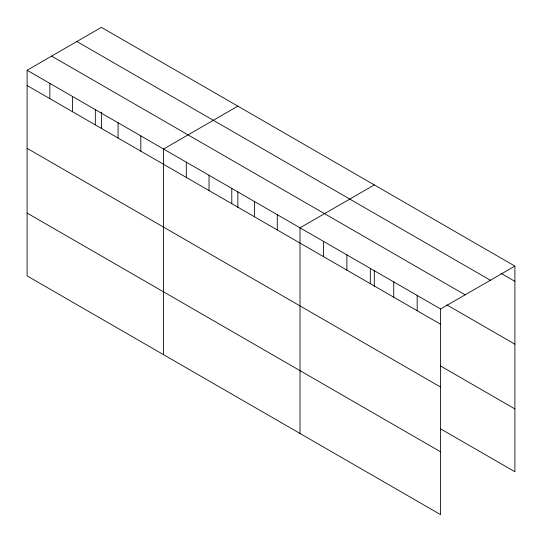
<?xml version="1.0" encoding="UTF-8"?>
<svg xmlns="http://www.w3.org/2000/svg" width="542" height="542" viewBox="0 0 542 542"><rect width="100%" height="100%" fill="white"/><g stroke="black" fill="none" stroke-linecap="round" stroke-linejoin="round"><path stroke-width="0.81" d="M27.1 70.25L440.605 308.987L440.605 514.643L27.1 275.905L27.1 70.25L101.395 27.357L514.9 266.095L514.9 471.75L440.212 428.627M237.85 106.144L163.555 149.036L163.555 354.685M374.305 184.924L300.017 227.816L300.017 433.471M440.605 308.987L514.9 266.095M500.984 273.324L514.9 281.352M76.876 41.51L490.381 280.248M51.619 56.097L465.124 294.834M446.798 304.868L514.9 344.184M27.1 85.507L440.605 324.245M440.212 365.796L514.9 408.919M27.1 148.339L440.605 387.076M27.1 213.074L440.605 451.811M417.177 295.458L417.177 310.715M393.743 281.928L393.743 297.192M374.305 270.485L374.305 286.251M370.315 268.405L370.315 283.662M346.88 254.875L346.88 270.133M323.445 241.346L323.445 256.603M277.274 214.686L277.274 229.943M254.53 201.556L254.53 216.814M237.85 191.699L237.85 207.471M231.786 188.426L231.786 203.684M209.043 175.296L209.043 190.554M186.299 162.166L186.299 177.424M140.812 135.906L140.812 151.164M118.075 122.777L118.075 138.034M101.395 112.086L101.395 128.684M95.331 109.64L95.331 124.904M72.587 96.51L72.587 111.767M49.844 83.38L49.844 98.637"/></g></svg>
